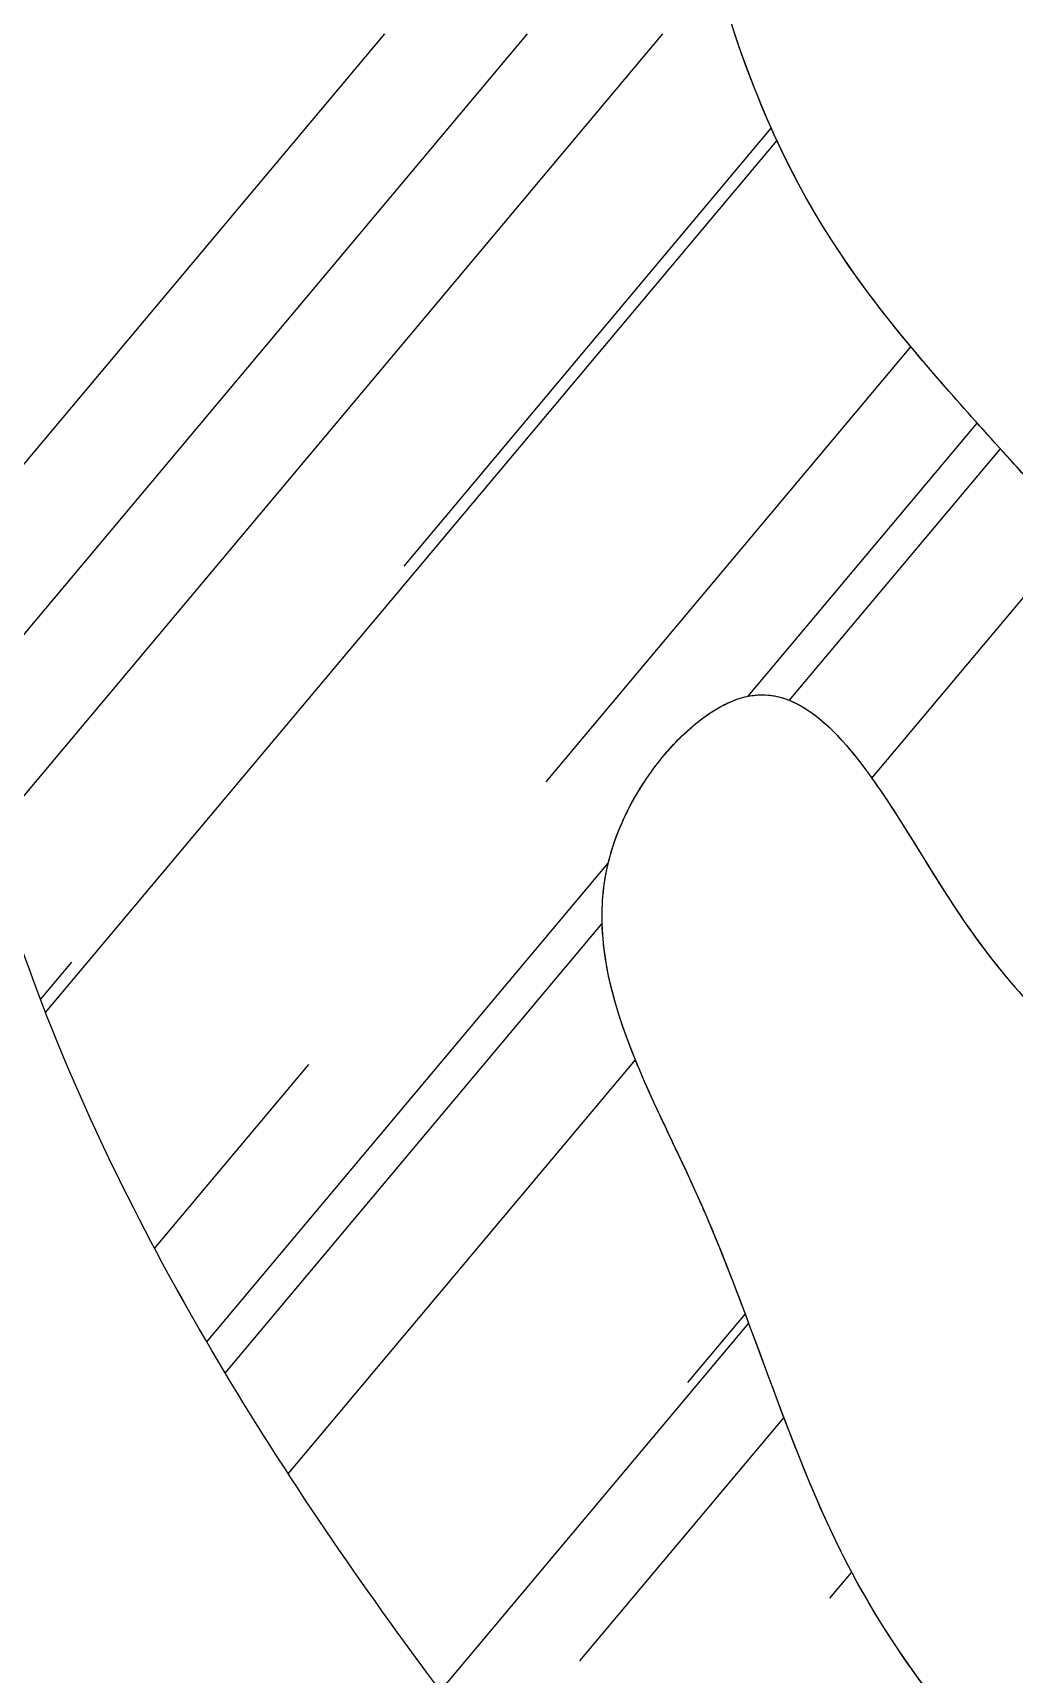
# Model space of a CAD drawing. Header units: millimetres. Extents: x 512961 to 1001058, y -961995 to -458543.
# Drawn here: x 934847.5 to 934879.3, y -884353.6 to -884300.5 of the extents above; entities that cross this region are included whole.
import ezdxf

# ---------------------------------------------------------------- set-up
doc = ezdxf.new("R2010")
doc.units = ezdxf.units.MM
doc.header["$MEASUREMENT"] = 0
doc.layers.add('填充', color=250, linetype='CONTINUOUS', lineweight=25)

msp = doc.modelspace()

# ---------------------------------------------------------------- linework, layer by layer
at = {"layer": '填充'}
for p, q in [((934844.036, -884318.238), (934858.93, -884300.487)), ((934844.996, -884322.608), (934863.557, -884300.487)), ((934846.052, -884326.568), (934867.937, -884300.487)), ((934859.556, -884317.71), (934871.445, -884303.542)), ((934847.953, -884332.158), (934871.628, -884303.943)), ((934864.153, -884324.687), (934875.963, -884310.612)), ((934870.699, -884321.918), (934878.112, -884313.084)), ((934872.031, -884322.052), (934878.86, -884313.914)), ((934874.7, -884324.572), (934881.321, -884316.681)), ((934853.169, -884342.811), (934866.168, -884327.318)), ((934853.766, -884343.82), (934865.971, -884329.275)), ((934847.789, -884331.734), (934848.803, -884330.525)), ((934851.482, -884339.787), (934856.472, -884333.84)), ((934855.81, -884347.084), (934867.048, -884333.691)), ((934868.738, -884344.132), (934870.604, -884341.907)), ((934860.734, -884354.104), (934870.717, -884342.207)), ((934865.252, -884353.134), (934871.854, -884345.266)), ((934873.334, -884351.109), (934874.046, -884350.261))]:
    msp.add_line(p, q, dxfattribs=at)
for points, knots in [([(935025.763, -884358.517), (935028.654, -884352.45), (935043.382, -884346.348), (935061.812, -884345.07), (935072.958, -884355.995), (935075.91, -884375.034), (935045.478, -884393.546), (935025.571, -884396.475), (934989.495, -884402.044), (935006.586, -884385.616), (935006.404, -884376.211), (935007.792, -884361.436), (934983.685, -884384.865), (934960.43, -884382.248), (934928.049, -884385.31), (934906.215, -884378.24), (934888.885, -884366.153), (934873.983, -884354.005), (934869.945, -884338.439), (934863.654, -884328.304), (934872.042, -884318.929), (934876.961, -884328.928), (934882.221, -884334.74), (934890.238, -884337.492), (934897.479, -884339.336), (934906.734, -884331.886), (934889.593, -884330.418), (934884.16, -884318.406), (934871.128, -884307.075), (934867.527, -884290.043), (934867.565, -884276.019), (934868.12, -884265.954), (934876.268, -884258.498), (934881.564, -884273.536), (934886.557, -884281.923), (934906.833, -884290.455), (934895.345, -884269.873), (934894.873, -884254.253), (934890.87, -884234.487), (934897.983, -884213.351), (934905.674, -884200.136), (934924.335, -884171.403), (934908.96, -884204.291), (934909.326, -884221.253), (934907.429, -884240.994), (934914.397, -884261.182), (934929.184, -884271.224), (934943.823, -884282.363), (934956.564, -884277.684), (934970.17, -884276.153), (934979.043, -884264.773), (934991.278, -884254.021), (934991.653, -884237.29), (934984.85, -884223.394), (934972.807, -884222.626), (934959.408, -884222.311), (934959.471, -884233.319), (934957.43, -884241.309), (934962.957, -884247.318), (934968.424, -884251.54), (934977.252, -884246.195), (934969.988, -884257.072), (934961.092, -884260.439), (934948.185, -884260.706), (934933.139, -884257.662), (934928.982, -884240.249), (934930.36, -884219.72), (934928.177, -884189.893), (934953.502, -884146.242), (934994.611, -884112.669), (935029.151, -884099.671), (935066.554, -884069.229), (935031.798, -884110.44), (935035.686, -884133.707), (935033.461, -884157.272), (935041.682, -884172.908), (935057.298, -884183.271), (935073.803, -884193.574), (935089.996, -884192.43), (935101.612, -884191.955), (935107.341, -884178.202), (935113.994, -884200.859), (935110.547, -884218.855), (935093.098, -884229.302), (935077.324, -884231.753), (935063.398, -884233.255), (935050.337, -884230.616), (935033.955, -884230.731), (935017.229, -884237.208), (935002.652, -884246.552), (934995.287, -884253.871), (934992.805, -884258.207)], [1355.526844, 1355.526844, 1355.526844, 1355.526844, 1372.400745, 1390.948073, 1398.050741, 1409.824909, 1433.586337, 1470.404263, 1481.780508, 1494.475116, 1505.828489, 1511.648297, 1521.48889, 1558.508165, 1580.726358, 1600.130965, 1614.650722, 1634.283256, 1645.425156, 1655.429948, 1660.662688, 1668.328576, 1674.874816, 1681.752049, 1688.632786, 1693.879778, 1701.93332, 1714.834721, 1728.17107, 1743.310806, 1756.527458, 1763.580454, 1768.658485, 1777.754104, 1790.391773, 1800.677796, 1812.767516, 1826.938686, 1846.52064, 1860.41709, 1879.943153, 1894.942657, 1912.802738, 1930.895993, 1947.219853, 1960.003158, 1982.553097, 1991.188355, 2003.612399, 2013.617734, 2024.60486, 2038.108556, 2053.115786, 2063.445065, 2072.478565, 2082.88009, 2089.440644, 2096.404622, 2102.723546, 2108.241897, 2113.248322, 2117.565347, 2129.320544, 2140.575182, 2148.962334, 2165.444451, 2177.669117, 2202.605211, 2237.727752, 2300.505756, 2323.475444, 2347.159231, 2371.021139, 2401.732902, 2414.796715, 2428.381152, 2443.520287, 2461.732517, 2475.112894, 2483.761766, 2489.660037, 2499.724815, 2515.289536, 2530.764311, 2545.874959, 2555.013427, 2565.721837, 2579.098316, 2595.53645, 2610.032472, 2622.06496, 2622.06496, 2622.06496, 2622.06496]), ([(935025.763, -884358.517), (935028.654, -884352.45), (935043.382, -884346.348), (935061.812, -884345.07), (935072.958, -884355.995), (935075.91, -884375.034), (935045.478, -884393.546), (935025.571, -884396.475), (934989.495, -884402.044), (935006.586, -884385.616), (935006.404, -884376.211), (935007.792, -884361.436), (934983.685, -884384.865), (934960.43, -884382.248), (934928.049, -884385.31), (934906.215, -884378.24), (934888.885, -884366.153), (934873.983, -884354.005), (934869.945, -884338.439), (934863.654, -884328.304), (934872.042, -884318.929), (934876.961, -884328.928), (934882.221, -884334.74), (934890.238, -884337.492), (934897.479, -884339.336), (934906.734, -884331.886), (934889.593, -884330.418), (934884.16, -884318.406), (934871.128, -884307.075), (934867.527, -884290.043), (934867.565, -884276.019), (934868.12, -884265.954), (934876.268, -884258.498), (934881.564, -884273.536), (934886.557, -884281.923), (934906.833, -884290.455), (934895.345, -884269.873), (934894.873, -884254.253), (934890.87, -884234.487), (934897.983, -884213.351), (934905.674, -884200.136), (934924.335, -884171.403), (934908.96, -884204.291), (934909.326, -884221.253), (934907.429, -884240.994), (934914.397, -884261.182), (934929.184, -884271.224), (934943.823, -884282.363), (934956.564, -884277.684), (934970.17, -884276.153), (934979.043, -884264.773), (934991.278, -884254.021), (934991.653, -884237.29), (934984.85, -884223.394), (934972.807, -884222.626), (934959.408, -884222.311), (934959.471, -884233.319), (934957.43, -884241.309), (934962.957, -884247.318), (934968.424, -884251.54), (934977.252, -884246.195), (934969.988, -884257.072), (934961.092, -884260.439), (934948.185, -884260.706), (934933.139, -884257.662), (934928.982, -884240.249), (934930.36, -884219.72), (934928.177, -884189.893), (934953.502, -884146.242), (934994.611, -884112.669), (935029.151, -884099.671), (935066.554, -884069.229), (935031.798, -884110.44), (935035.686, -884133.707), (935033.461, -884157.272), (935041.682, -884172.908), (935057.298, -884183.271), (935073.803, -884193.574), (935089.996, -884192.43), (935101.612, -884191.955), (935107.341, -884178.202), (935113.994, -884200.859), (935110.547, -884218.855), (935093.098, -884229.302), (935077.324, -884231.753), (935063.398, -884233.255), (935050.337, -884230.616), (935033.955, -884230.731), (935017.229, -884237.208), (935002.652, -884246.552), (934995.287, -884253.871), (934992.805, -884258.207)], [1355.526844, 1355.526844, 1355.526844, 1355.526844, 1372.400745, 1390.948073, 1398.050741, 1409.824909, 1433.586337, 1470.404263, 1481.780508, 1494.475116, 1505.828489, 1511.648297, 1521.48889, 1558.508165, 1580.726358, 1600.130965, 1614.650722, 1634.283256, 1645.425156, 1655.429948, 1660.662688, 1668.328576, 1674.874816, 1681.752049, 1688.632786, 1693.879778, 1701.93332, 1714.834721, 1728.17107, 1743.310806, 1756.527458, 1763.580454, 1768.658485, 1777.754104, 1790.391773, 1800.677796, 1812.767516, 1826.938686, 1846.52064, 1860.41709, 1879.943153, 1894.942657, 1912.802738, 1930.895993, 1947.219853, 1960.003158, 1982.553097, 1991.188355, 2003.612399, 2013.617734, 2024.60486, 2038.108556, 2053.115786, 2063.445065, 2072.478565, 2082.88009, 2089.440644, 2096.404622, 2102.723546, 2108.241897, 2113.248322, 2117.565347, 2129.320544, 2140.575182, 2148.962334, 2165.444451, 2177.669117, 2202.605211, 2237.727752, 2300.505756, 2323.475444, 2347.159231, 2371.021139, 2401.732902, 2414.796715, 2428.381152, 2443.520287, 2461.732517, 2475.112894, 2483.761766, 2489.660037, 2499.724815, 2515.289536, 2530.764311, 2545.874959, 2555.013427, 2565.721837, 2579.098316, 2595.53645, 2610.032472, 2622.06496, 2622.06496, 2622.06496, 2622.06496]), ([(935025.763, -884358.517), (935028.654, -884352.45), (935043.382, -884346.348), (935061.812, -884345.07), (935072.958, -884355.995), (935075.91, -884375.034), (935045.478, -884393.546), (935025.571, -884396.475), (934989.495, -884402.044), (935006.586, -884385.616), (935006.404, -884376.211), (935007.792, -884361.436), (934983.685, -884384.865), (934960.43, -884382.248), (934928.049, -884385.31), (934906.215, -884378.24), (934888.885, -884366.153), (934873.983, -884354.005), (934869.945, -884338.439), (934863.654, -884328.304), (934872.042, -884318.929), (934876.961, -884328.928), (934882.221, -884334.74), (934890.238, -884337.492), (934897.479, -884339.336), (934906.734, -884331.886), (934889.593, -884330.418), (934884.16, -884318.406), (934871.128, -884307.075), (934867.527, -884290.043), (934867.565, -884276.019), (934868.12, -884265.954), (934876.268, -884258.498), (934881.564, -884273.536), (934886.557, -884281.923), (934906.833, -884290.455), (934895.345, -884269.873), (934894.873, -884254.253), (934890.87, -884234.487), (934897.983, -884213.351), (934905.674, -884200.136), (934924.335, -884171.403), (934908.96, -884204.291), (934909.326, -884221.253), (934907.429, -884240.994), (934914.397, -884261.182), (934929.184, -884271.224), (934943.823, -884282.363), (934956.564, -884277.684), (934970.17, -884276.153), (934979.043, -884264.773), (934991.278, -884254.021), (934991.653, -884237.29), (934984.85, -884223.394), (934972.807, -884222.626), (934959.408, -884222.311), (934959.471, -884233.319), (934957.43, -884241.309), (934962.957, -884247.318), (934968.424, -884251.54), (934977.252, -884246.195), (934969.988, -884257.072), (934961.092, -884260.439), (934948.185, -884260.706), (934933.139, -884257.662), (934928.982, -884240.249), (934930.36, -884219.72), (934928.177, -884189.893), (934953.502, -884146.242), (934994.611, -884112.669), (935029.151, -884099.671), (935066.554, -884069.229), (935031.798, -884110.44), (935035.686, -884133.707), (935033.461, -884157.272), (935041.682, -884172.908), (935057.298, -884183.271), (935073.803, -884193.574), (935089.996, -884192.43), (935101.612, -884191.955), (935107.341, -884178.202), (935113.994, -884200.859), (935110.547, -884218.855), (935093.098, -884229.302), (935077.324, -884231.753), (935063.398, -884233.255), (935050.337, -884230.616), (935033.955, -884230.731), (935017.229, -884237.208), (935002.652, -884246.552), (934995.287, -884253.871), (934992.805, -884258.207)], [1355.526844, 1355.526844, 1355.526844, 1355.526844, 1372.400745, 1390.948073, 1398.050741, 1409.824909, 1433.586337, 1470.404263, 1481.780508, 1494.475116, 1505.828489, 1511.648297, 1521.48889, 1558.508165, 1580.726358, 1600.130965, 1614.650722, 1634.283256, 1645.425156, 1655.429948, 1660.662688, 1668.328576, 1674.874816, 1681.752049, 1688.632786, 1693.879778, 1701.93332, 1714.834721, 1728.17107, 1743.310806, 1756.527458, 1763.580454, 1768.658485, 1777.754104, 1790.391773, 1800.677796, 1812.767516, 1826.938686, 1846.52064, 1860.41709, 1879.943153, 1894.942657, 1912.802738, 1930.895993, 1947.219853, 1960.003158, 1982.553097, 1991.188355, 2003.612399, 2013.617734, 2024.60486, 2038.108556, 2053.115786, 2063.445065, 2072.478565, 2082.88009, 2089.440644, 2096.404622, 2102.723546, 2108.241897, 2113.248322, 2117.565347, 2129.320544, 2140.575182, 2148.962334, 2165.444451, 2177.669117, 2202.605211, 2237.727752, 2300.505756, 2323.475444, 2347.159231, 2371.021139, 2401.732902, 2414.796715, 2428.381152, 2443.520287, 2461.732517, 2475.112894, 2483.761766, 2489.660037, 2499.724815, 2515.289536, 2530.764311, 2545.874959, 2555.013427, 2565.721837, 2579.098316, 2595.53645, 2610.032472, 2622.06496, 2622.06496, 2622.06496, 2622.06496]), ([(934873.346, -884307.081), (934873.271, -884306.964), (934872.75, -884306.134), (934872.278, -884305.276), (934871.906, -884304.522)], [1727.819786, 1727.819786, 1727.819786, 1727.819786, 1728.17107, 1730.293493, 1730.293493, 1730.293493, 1730.293493]), ([(934873.346, -884307.081), (934873.271, -884306.964), (934872.75, -884306.134), (934872.278, -884305.276), (934871.906, -884304.522)], [1727.819786, 1727.819786, 1727.819786, 1727.819786, 1728.17107, 1730.293493, 1730.293493, 1730.293493, 1730.293493]), ([(934873.346, -884307.081), (934873.271, -884306.964), (934872.75, -884306.134), (934872.278, -884305.276), (934871.906, -884304.522)], [1727.819786, 1727.819786, 1727.819786, 1727.819786, 1728.17107, 1730.293493, 1730.293493, 1730.293493, 1730.293493]), ([(934873.346, -884307.081), (934873.271, -884306.964), (934872.75, -884306.134), (934872.278, -884305.276), (934871.906, -884304.522)], [1727.819786, 1727.819786, 1727.819786, 1727.819786, 1728.17107, 1730.293493, 1730.293493, 1730.293493, 1730.293493]), ([(934973.666, -884471.209), (934976.024, -884465.445), (934980.588, -884455.118), (934977.798, -884439.106), (934970.969, -884428.209), (934963.866, -884420.58), (934952.518, -884421.505), (934956.712, -884438.757), (934955.629, -884449.254), (934948.162, -884473.9), (934941.198, -884442.788), (934937.821, -884425.596), (934925.555, -884404.783), (934900.242, -884399.123), (934881.417, -884378.252), (934860.757, -884355.575), (934845.821, -884331.558), (934843.235, -884314.284), (934841.93, -884305.567)], [1454.005224, 1454.005224, 1454.005224, 1454.005224, 1469.428212, 1482.15221, 1492.532236, 1501.99626, 1506.676518, 1515.953774, 1534.175357, 1543.817803, 1560.517141, 1578.555912, 1601.343802, 1611.276451, 1642.117232, 1668.03187, 1689.554144, 1711.478432, 1711.478432, 1711.478432, 1711.478432]), ([(934996.386, -884471.209), (934995.809, -884479.52), (934992.601, -884494.529), (934981.641, -884516.216), (934958.132, -884534.461), (934927.063, -884539.477), (934897.168, -884538.871), (934878.456, -884527.049), (934864.679, -884517.344), (934854.152, -884504.997), (934851.233, -884490.537), (934851.655, -884476.588), (934856.916, -884465.154), (934864.983, -884454.577), (934878.6, -884455.859), (934892.123, -884457.333), (934899.918, -884469.284), (934902.762, -884481.733), (934901.216, -884490.949), (934900.934, -884498.762), (934896.271, -884500.83), (934892.752, -884496.14), (934889.409, -884491.834), (934882.969, -884490.306), (934876.287, -884492.494), (934870.362, -884498.828), (934870.53, -884508.071), (934878.384, -884518.492), (934893.032, -884515.253), (934908.026, -884522.656), (934925.555, -884518.353), (934946.991, -884518.733), (934968.165, -884503.727), (934968.709, -884477.608), (934981.183, -884458.533), (934977.798, -884439.106), (934970.969, -884428.209), (934963.866, -884420.58), (934952.518, -884421.505), (934956.712, -884438.757), (934955.629, -884449.254), (934948.162, -884473.9), (934941.198, -884442.788), (934937.821, -884425.596), (934925.555, -884404.783), (934900.242, -884399.123), (934881.417, -884378.252), (934860.757, -884355.575), (934845.821, -884331.558), (934843.235, -884314.284), (934841.93, -884305.567)], [1044.395903, 1044.395903, 1044.395903, 1044.395903, 1064.934164, 1082.990142, 1104.176227, 1136.771401, 1160.382421, 1176.968049, 1191.131955, 1202.912284, 1216.547231, 1227.150752, 1237.228085, 1248.457324, 1256.735807, 1269.740724, 1280.8555, 1289.680125, 1301.273189, 1305.044704, 1307.565251, 1311.804179, 1317.416722, 1321.509266, 1327.374816, 1334.408051, 1341.684122, 1348.763532, 1364.164145, 1373.800542, 1389.716067, 1407.081767, 1428.062696, 1445.790407, 1469.428212, 1482.15221, 1492.532236, 1501.99626, 1506.676518, 1515.953774, 1534.175357, 1543.817803, 1560.517141, 1578.555912, 1601.343802, 1611.276451, 1642.117232, 1668.03187, 1689.554144, 1711.478432, 1711.478432, 1711.478432, 1711.478432]), ([(934996.386, -884471.209), (934995.809, -884479.52), (934992.601, -884494.529), (934981.641, -884516.216), (934958.132, -884534.461), (934927.063, -884539.477), (934897.168, -884538.871), (934878.456, -884527.049), (934864.679, -884517.344), (934854.152, -884504.997), (934851.233, -884490.537), (934851.655, -884476.588), (934856.916, -884465.154), (934864.983, -884454.577), (934878.6, -884455.859), (934892.123, -884457.333), (934899.918, -884469.284), (934902.762, -884481.733), (934901.216, -884490.949), (934900.934, -884498.762), (934896.271, -884500.83), (934892.752, -884496.14), (934889.409, -884491.834), (934882.969, -884490.306), (934876.287, -884492.494), (934870.362, -884498.828), (934870.53, -884508.071), (934878.384, -884518.492), (934893.032, -884515.253), (934908.026, -884522.656), (934925.555, -884518.353), (934946.991, -884518.733), (934968.165, -884503.727), (934968.709, -884477.608), (934981.183, -884458.533), (934977.798, -884439.106), (934970.969, -884428.209), (934963.866, -884420.58), (934952.518, -884421.505), (934956.712, -884438.757), (934955.629, -884449.254), (934948.162, -884473.9), (934941.198, -884442.788), (934937.821, -884425.596), (934925.555, -884404.783), (934900.242, -884399.123), (934881.417, -884378.252), (934860.757, -884355.575), (934845.821, -884331.558), (934843.235, -884314.284), (934841.93, -884305.567)], [1044.395903, 1044.395903, 1044.395903, 1044.395903, 1064.934164, 1082.990142, 1104.176227, 1136.771401, 1160.382421, 1176.968049, 1191.131955, 1202.912284, 1216.547231, 1227.150752, 1237.228085, 1248.457324, 1256.735807, 1269.740724, 1280.8555, 1289.680125, 1301.273189, 1305.044704, 1307.565251, 1311.804179, 1317.416722, 1321.509266, 1327.374816, 1334.408051, 1341.684122, 1348.763532, 1364.164145, 1373.800542, 1389.716067, 1407.081767, 1428.062696, 1445.790407, 1469.428212, 1482.15221, 1492.532236, 1501.99626, 1506.676518, 1515.953774, 1534.175357, 1543.817803, 1560.517141, 1578.555912, 1601.343802, 1611.276451, 1642.117232, 1668.03187, 1689.554144, 1711.478432, 1711.478432, 1711.478432, 1711.478432]), ([(934870.817, -884321.898), (934870.848, -884321.893), (934870.948, -884321.88), (934871.046, -884321.874), (934871.113, -884321.873)], [1660.5658699, 1660.5658699, 1660.5658699, 1660.5658699, 1660.6626877, 1660.8750834, 1660.8750834, 1660.8750834, 1660.8750834]), ([(934870.817, -884321.898), (934870.848, -884321.893), (934870.948, -884321.88), (934871.046, -884321.874), (934871.113, -884321.873)], [1660.5658699, 1660.5658699, 1660.5658699, 1660.5658699, 1660.6626877, 1660.8750834, 1660.8750834, 1660.8750834, 1660.8750834]), ([(934870.817, -884321.898), (934870.848, -884321.893), (934870.948, -884321.88), (934871.046, -884321.874), (934871.113, -884321.873)], [1660.5658699, 1660.5658699, 1660.5658699, 1660.5658699, 1660.6626877, 1660.8750834, 1660.8750834, 1660.8750834, 1660.8750834]), ([(934870.817, -884321.898), (934870.848, -884321.893), (934870.948, -884321.88), (934871.046, -884321.874), (934871.113, -884321.873)], [1660.5658699, 1660.5658699, 1660.5658699, 1660.5658699, 1660.6626877, 1660.8750834, 1660.8750834, 1660.8750834, 1660.8750834]), ([(934866.366, -884326.636), (934866.404, -884326.526), (934866.449, -884326.402), (934866.499, -884326.279), (934866.504, -884326.265)], [1655.1546353, 1655.1546353, 1655.1546353, 1655.1546353, 1655.4299479, 1655.4638487, 1655.4638487, 1655.4638487, 1655.4638487]), ([(934866.366, -884326.636), (934866.404, -884326.526), (934866.449, -884326.402), (934866.499, -884326.279), (934866.504, -884326.265)], [1655.1546353, 1655.1546353, 1655.1546353, 1655.1546353, 1655.4299479, 1655.4638487, 1655.4638487, 1655.4638487, 1655.4638487]), ([(934866.366, -884326.636), (934866.404, -884326.526), (934866.449, -884326.402), (934866.499, -884326.279), (934866.504, -884326.265)], [1655.1546353, 1655.1546353, 1655.1546353, 1655.1546353, 1655.4299479, 1655.4638487, 1655.4638487, 1655.4638487, 1655.4638487]), ([(934866.366, -884326.636), (934866.404, -884326.526), (934866.449, -884326.402), (934866.499, -884326.279), (934866.504, -884326.265)], [1655.1546353, 1655.1546353, 1655.1546353, 1655.1546353, 1655.4299479, 1655.4638487, 1655.4638487, 1655.4638487, 1655.4638487]), ([(934876.388, -884327.181), (934876.67, -884327.637), (934876.98, -884328.137), (934877.291, -884328.611), (934877.322, -884328.657)], [1667.213958, 1667.213958, 1667.213958, 1667.213958, 1668.328576, 1668.450812, 1668.450812, 1668.450812, 1668.450812]), ([(934876.388, -884327.181), (934876.67, -884327.637), (934876.98, -884328.137), (934877.291, -884328.611), (934877.322, -884328.657)], [1667.213958, 1667.213958, 1667.213958, 1667.213958, 1668.328576, 1668.450812, 1668.450812, 1668.450812, 1668.450812]), ([(934876.388, -884327.181), (934876.67, -884327.637), (934876.98, -884328.137), (934877.291, -884328.611), (934877.322, -884328.657)], [1667.213958, 1667.213958, 1667.213958, 1667.213958, 1668.328576, 1668.450812, 1668.450812, 1668.450812, 1668.450812]), ([(934876.388, -884327.181), (934876.67, -884327.637), (934876.98, -884328.137), (934877.291, -884328.611), (934877.322, -884328.657)], [1667.213958, 1667.213958, 1667.213958, 1667.213958, 1668.328576, 1668.450812, 1668.450812, 1668.450812, 1668.450812]), ([(934869.255, -884338.536), (934869.176, -884338.354), (934868.757, -884337.407), (934868.298, -884336.458), (934867.937, -884335.691)], [1644.950593, 1644.950593, 1644.950593, 1644.950593, 1645.425156, 1647.4243, 1647.4243, 1647.4243, 1647.4243]), ([(934869.255, -884338.536), (934869.176, -884338.354), (934868.757, -884337.407), (934868.298, -884336.458), (934867.937, -884335.691)], [1644.950593, 1644.950593, 1644.950593, 1644.950593, 1645.425156, 1647.4243, 1647.4243, 1647.4243, 1647.4243]), ([(934869.255, -884338.536), (934869.176, -884338.354), (934868.757, -884337.407), (934868.298, -884336.458), (934867.937, -884335.691)], [1644.950593, 1644.950593, 1644.950593, 1644.950593, 1645.425156, 1647.4243, 1647.4243, 1647.4243, 1647.4243]), ([(934869.255, -884338.536), (934869.176, -884338.354), (934868.757, -884337.407), (934868.298, -884336.458), (934867.937, -884335.691)], [1644.950593, 1644.950593, 1644.950593, 1644.950593, 1645.425156, 1647.4243, 1647.4243, 1647.4243, 1647.4243]), ([(934876.715, -884354.388), (934875.722, -884353.086), (934874.666, -884351.477), (934873.793, -884349.778), (934873.66, -884349.51)], [1630.108349, 1630.108349, 1630.108349, 1630.108349, 1634.283256, 1635.055764, 1635.055764, 1635.055764, 1635.055764]), ([(934876.715, -884354.388), (934875.722, -884353.086), (934874.666, -884351.477), (934873.793, -884349.778), (934873.66, -884349.51)], [1630.108349, 1630.108349, 1630.108349, 1630.108349, 1634.283256, 1635.055764, 1635.055764, 1635.055764, 1635.055764]), ([(934876.715, -884354.388), (934875.722, -884353.086), (934874.666, -884351.477), (934873.793, -884349.778), (934873.66, -884349.51)], [1630.108349, 1630.108349, 1630.108349, 1630.108349, 1634.283256, 1635.055764, 1635.055764, 1635.055764, 1635.055764]), ([(934876.715, -884354.388), (934875.722, -884353.086), (934874.666, -884351.477), (934873.793, -884349.778), (934873.66, -884349.51)], [1630.108349, 1630.108349, 1630.108349, 1630.108349, 1634.283256, 1635.055764, 1635.055764, 1635.055764, 1635.055764])]:
    msp.add_open_spline(points, degree=3, knots=knots, dxfattribs=at)
for points in [[(934871.906, -884304.522), (934871.255, -884303.203), (934870.706, -884301.829), (934870.241, -884300.417)], [(934871.906, -884304.522), (934871.255, -884303.203), (934870.706, -884301.829), (934870.241, -884300.417)], [(934871.906, -884304.522), (934871.255, -884303.203), (934870.706, -884301.829), (934870.241, -884300.417)], [(934871.906, -884304.522), (934871.255, -884303.203), (934870.706, -884301.829), (934870.241, -884300.417)], [(934875.984, -884310.637), (934875.035, -884309.495), (934874.138, -884308.319), (934873.346, -884307.081)], [(934875.984, -884310.637), (934875.035, -884309.495), (934874.138, -884308.319), (934873.346, -884307.081)], [(934875.984, -884310.637), (934875.035, -884309.495), (934874.138, -884308.319), (934873.346, -884307.081)], [(934875.984, -884310.637), (934875.035, -884309.495), (934874.138, -884308.319), (934873.346, -884307.081)], [(934877.936, -884312.887), (934877.273, -884312.146), (934876.617, -884311.399), (934875.984, -884310.637)], [(934877.936, -884312.887), (934877.273, -884312.146), (934876.617, -884311.399), (934875.984, -884310.637)], [(934877.936, -884312.887), (934877.273, -884312.146), (934876.617, -884311.399), (934875.984, -884310.637)], [(934877.936, -884312.887), (934877.273, -884312.146), (934876.617, -884311.399), (934875.984, -884310.637)], [(934881.873, -884317.331), (934880.616, -884315.828), (934879.262, -884314.37), (934877.936, -884312.887)], [(934881.873, -884317.331), (934880.616, -884315.828), (934879.262, -884314.37), (934877.936, -884312.887)], [(934881.873, -884317.331), (934880.616, -884315.828), (934879.262, -884314.37), (934877.936, -884312.887)], [(934881.873, -884317.331), (934880.616, -884315.828), (934879.262, -884314.37), (934877.936, -884312.887)], [(934870.517, -884321.962), (934870.617, -884321.934), (934870.718, -884321.913), (934870.817, -884321.898)], [(934870.517, -884321.962), (934870.617, -884321.934), (934870.718, -884321.913), (934870.817, -884321.898)], [(934870.517, -884321.962), (934870.617, -884321.934), (934870.718, -884321.913), (934870.817, -884321.898)], [(934870.517, -884321.962), (934870.617, -884321.934), (934870.718, -884321.913), (934870.817, -884321.898)], [(934871.113, -884321.873), (934871.211, -884321.872), (934871.308, -884321.877), (934871.405, -884321.888)], [(934871.113, -884321.873), (934871.211, -884321.872), (934871.308, -884321.877), (934871.405, -884321.888)], [(934871.113, -884321.873), (934871.211, -884321.872), (934871.308, -884321.877), (934871.405, -884321.888)], [(934871.113, -884321.873), (934871.211, -884321.872), (934871.308, -884321.877), (934871.405, -884321.888)], [(934871.405, -884321.888), (934871.501, -884321.9), (934871.597, -884321.917), (934871.691, -884321.941)], [(934871.405, -884321.888), (934871.501, -884321.9), (934871.597, -884321.917), (934871.691, -884321.941)], [(934871.405, -884321.888), (934871.501, -884321.9), (934871.597, -884321.917), (934871.691, -884321.941)], [(934871.405, -884321.888), (934871.501, -884321.9), (934871.597, -884321.917), (934871.691, -884321.941)], [(934869.152, -884322.685), (934869.351, -884322.533), (934869.553, -884322.398), (934869.756, -884322.284)], [(934869.152, -884322.685), (934869.351, -884322.533), (934869.553, -884322.398), (934869.756, -884322.284)], [(934869.152, -884322.685), (934869.351, -884322.533), (934869.553, -884322.398), (934869.756, -884322.284)], [(934869.152, -884322.685), (934869.351, -884322.533), (934869.553, -884322.398), (934869.756, -884322.284)], [(934869.756, -884322.284), (934869.908, -884322.199), (934870.061, -884322.125), (934870.213, -884322.065)], [(934869.756, -884322.284), (934869.908, -884322.199), (934870.061, -884322.125), (934870.213, -884322.065)], [(934869.756, -884322.284), (934869.908, -884322.199), (934870.061, -884322.125), (934870.213, -884322.065)], [(934869.756, -884322.284), (934869.908, -884322.199), (934870.061, -884322.125), (934870.213, -884322.065)], [(934870.213, -884322.065), (934870.315, -884322.025), (934870.416, -884321.99), (934870.517, -884321.962)], [(934870.213, -884322.065), (934870.315, -884322.025), (934870.416, -884321.99), (934870.517, -884321.962)], [(934870.213, -884322.065), (934870.315, -884322.025), (934870.416, -884321.99), (934870.517, -884321.962)], [(934870.213, -884322.065), (934870.315, -884322.025), (934870.416, -884321.99), (934870.517, -884321.962)], [(934871.691, -884321.941), (934871.786, -884321.965), (934871.88, -884321.994), (934871.973, -884322.029)], [(934871.691, -884321.941), (934871.786, -884321.965), (934871.88, -884321.994), (934871.973, -884322.029)], [(934871.691, -884321.941), (934871.786, -884321.965), (934871.88, -884321.994), (934871.973, -884322.029)], [(934871.691, -884321.941), (934871.786, -884321.965), (934871.88, -884321.994), (934871.973, -884322.029)], [(934871.973, -884322.029), (934872.067, -884322.064), (934872.159, -884322.105), (934872.251, -884322.151)], [(934871.973, -884322.029), (934872.067, -884322.064), (934872.159, -884322.105), (934872.251, -884322.151)], [(934871.973, -884322.029), (934872.067, -884322.064), (934872.159, -884322.105), (934872.251, -884322.151)], [(934871.973, -884322.029), (934872.067, -884322.064), (934872.159, -884322.105), (934872.251, -884322.151)], [(934872.251, -884322.151), (934872.389, -884322.22), (934872.525, -884322.301), (934872.66, -884322.392)], [(934872.251, -884322.151), (934872.389, -884322.22), (934872.525, -884322.301), (934872.66, -884322.392)], [(934872.251, -884322.151), (934872.389, -884322.22), (934872.525, -884322.301), (934872.66, -884322.392)], [(934872.251, -884322.151), (934872.389, -884322.22), (934872.525, -884322.301), (934872.66, -884322.392)], [(934872.66, -884322.392), (934872.84, -884322.514), (934873.017, -884322.655), (934873.192, -884322.812)], [(934872.66, -884322.392), (934872.84, -884322.514), (934873.017, -884322.655), (934873.192, -884322.812)], [(934872.66, -884322.392), (934872.84, -884322.514), (934873.017, -884322.655), (934873.192, -884322.812)], [(934872.66, -884322.392), (934872.84, -884322.514), (934873.017, -884322.655), (934873.192, -884322.812)], [(934868.566, -884323.193), (934868.757, -884323.008), (934868.953, -884322.838), (934869.152, -884322.685)], [(934868.566, -884323.193), (934868.757, -884323.008), (934868.953, -884322.838), (934869.152, -884322.685)], [(934868.566, -884323.193), (934868.757, -884323.008), (934868.953, -884322.838), (934869.152, -884322.685)], [(934868.566, -884323.193), (934868.757, -884323.008), (934868.953, -884322.838), (934869.152, -884322.685)], [(934873.192, -884322.812), (934873.455, -884323.047), (934873.712, -884323.319), (934873.965, -884323.619)], [(934873.192, -884322.812), (934873.455, -884323.047), (934873.712, -884323.319), (934873.965, -884323.619)], [(934873.192, -884322.812), (934873.455, -884323.047), (934873.712, -884323.319), (934873.965, -884323.619)], [(934873.192, -884322.812), (934873.455, -884323.047), (934873.712, -884323.319), (934873.965, -884323.619)], [(934868.011, -884323.788), (934868.189, -884323.577), (934868.375, -884323.378), (934868.566, -884323.193)], [(934868.011, -884323.788), (934868.189, -884323.577), (934868.375, -884323.378), (934868.566, -884323.193)], [(934868.011, -884323.788), (934868.189, -884323.577), (934868.375, -884323.378), (934868.566, -884323.193)], [(934868.011, -884323.788), (934868.189, -884323.577), (934868.375, -884323.378), (934868.566, -884323.193)], [(934867.266, -884324.799), (934867.493, -884324.444), (934867.744, -884324.104), (934868.011, -884323.788)], [(934867.266, -884324.799), (934867.493, -884324.444), (934867.744, -884324.104), (934868.011, -884323.788)], [(934867.266, -884324.799), (934867.493, -884324.444), (934867.744, -884324.104), (934868.011, -884323.788)], [(934867.266, -884324.799), (934867.493, -884324.444), (934867.744, -884324.104), (934868.011, -884323.788)], [(934873.965, -884323.619), (934874.471, -884324.218), (934874.961, -884324.925), (934875.44, -884325.669)], [(934873.965, -884323.619), (934874.471, -884324.218), (934874.961, -884324.925), (934875.44, -884325.669)], [(934873.965, -884323.619), (934874.471, -884324.218), (934874.961, -884324.925), (934875.44, -884325.669)], [(934873.965, -884323.619), (934874.471, -884324.218), (934874.961, -884324.925), (934875.44, -884325.669)], [(934866.665, -884325.893), (934866.836, -884325.522), (934867.039, -884325.153), (934867.266, -884324.799)], [(934866.665, -884325.893), (934866.836, -884325.522), (934867.039, -884325.153), (934867.266, -884324.799)], [(934866.665, -884325.893), (934866.836, -884325.522), (934867.039, -884325.153), (934867.266, -884324.799)], [(934866.665, -884325.893), (934866.836, -884325.522), (934867.039, -884325.153), (934867.266, -884324.799)], [(934866.504, -884326.265), (934866.554, -884326.141), (934866.608, -884326.017), (934866.665, -884325.893)], [(934866.504, -884326.265), (934866.554, -884326.141), (934866.608, -884326.017), (934866.665, -884325.893)], [(934866.504, -884326.265), (934866.554, -884326.141), (934866.608, -884326.017), (934866.665, -884325.893)], [(934866.504, -884326.265), (934866.554, -884326.141), (934866.608, -884326.017), (934866.665, -884325.893)], [(934875.44, -884325.669), (934875.759, -884326.164), (934876.075, -884326.676), (934876.388, -884327.181)], [(934875.44, -884325.669), (934875.759, -884326.164), (934876.075, -884326.676), (934876.388, -884327.181)], [(934875.44, -884325.669), (934875.759, -884326.164), (934876.075, -884326.676), (934876.388, -884327.181)], [(934875.44, -884325.669), (934875.759, -884326.164), (934876.075, -884326.676), (934876.388, -884327.181)], [(934866.155, -884327.376), (934866.211, -884327.13), (934866.281, -884326.884), (934866.366, -884326.636)], [(934866.155, -884327.376), (934866.211, -884327.13), (934866.281, -884326.884), (934866.366, -884326.636)], [(934866.155, -884327.376), (934866.211, -884327.13), (934866.281, -884326.884), (934866.366, -884326.636)], [(934866.155, -884327.376), (934866.211, -884327.13), (934866.281, -884326.884), (934866.366, -884326.636)], [(934866.025, -884328.113), (934866.055, -884327.868), (934866.098, -884327.622), (934866.155, -884327.376)], [(934866.025, -884328.113), (934866.055, -884327.868), (934866.098, -884327.622), (934866.155, -884327.376)], [(934866.025, -884328.113), (934866.055, -884327.868), (934866.098, -884327.622), (934866.155, -884327.376)], [(934866.025, -884328.113), (934866.055, -884327.868), (934866.098, -884327.622), (934866.155, -884327.376)], [(934865.969, -884329.211), (934865.962, -884328.846), (934865.979, -884328.48), (934866.025, -884328.113)], [(934865.969, -884329.211), (934865.962, -884328.846), (934865.979, -884328.48), (934866.025, -884328.113)], [(934865.969, -884329.211), (934865.962, -884328.846), (934865.979, -884328.48), (934866.025, -884328.113)], [(934865.969, -884329.211), (934865.962, -884328.846), (934865.979, -884328.48), (934866.025, -884328.113)], [(934877.322, -884328.657), (934877.942, -884329.601), (934878.563, -884330.442), (934879.209, -884331.197)], [(934877.322, -884328.657), (934877.942, -884329.601), (934878.563, -884330.442), (934879.209, -884331.197)], [(934877.322, -884328.657), (934877.942, -884329.601), (934878.563, -884330.442), (934879.209, -884331.197)], [(934877.322, -884328.657), (934877.942, -884329.601), (934878.563, -884330.442), (934879.209, -884331.197)], [(934866.119, -884330.666), (934866.031, -884330.183), (934865.978, -884329.698), (934865.969, -884329.211)], [(934866.119, -884330.666), (934866.031, -884330.183), (934865.978, -884329.698), (934865.969, -884329.211)], [(934866.119, -884330.666), (934866.031, -884330.183), (934865.978, -884329.698), (934865.969, -884329.211)], [(934866.119, -884330.666), (934866.031, -884330.183), (934865.978, -884329.698), (934865.969, -884329.211)], [(934866.477, -884332.111), (934866.328, -884331.631), (934866.206, -884331.149), (934866.119, -884330.666)], [(934866.477, -884332.111), (934866.328, -884331.631), (934866.206, -884331.149), (934866.119, -884330.666)], [(934866.477, -884332.111), (934866.328, -884331.631), (934866.206, -884331.149), (934866.119, -884330.666)], [(934866.477, -884332.111), (934866.328, -884331.631), (934866.206, -884331.149), (934866.119, -884330.666)], [(934879.209, -884331.197), (934879.855, -884331.951), (934880.527, -884332.618), (934881.249, -884333.212)], [(934879.209, -884331.197), (934879.855, -884331.951), (934880.527, -884332.618), (934881.249, -884333.212)], [(934879.209, -884331.197), (934879.855, -884331.951), (934880.527, -884332.618), (934881.249, -884333.212)], [(934879.209, -884331.197), (934879.855, -884331.951), (934880.527, -884332.618), (934881.249, -884333.212)], [(934867.289, -884334.263), (934866.979, -884333.548), (934866.699, -884332.831), (934866.477, -884332.111)], [(934867.289, -884334.263), (934866.979, -884333.548), (934866.699, -884332.831), (934866.477, -884332.111)], [(934867.289, -884334.263), (934866.979, -884333.548), (934866.699, -884332.831), (934866.477, -884332.111)], [(934867.289, -884334.263), (934866.979, -884333.548), (934866.699, -884332.831), (934866.477, -884332.111)], [(934867.937, -884335.691), (934867.714, -884335.216), (934867.495, -884334.74), (934867.289, -884334.263)], [(934867.937, -884335.691), (934867.714, -884335.216), (934867.495, -884334.74), (934867.289, -884334.263)], [(934867.937, -884335.691), (934867.714, -884335.216), (934867.495, -884334.74), (934867.289, -884334.263)], [(934867.937, -884335.691), (934867.714, -884335.216), (934867.495, -884334.74), (934867.289, -884334.263)], [(934871.439, -884344.159), (934870.756, -884342.317), (934870.079, -884340.43), (934869.255, -884338.536)], [(934871.439, -884344.159), (934870.756, -884342.317), (934870.079, -884340.43), (934869.255, -884338.536)], [(934871.439, -884344.159), (934870.756, -884342.317), (934870.079, -884340.43), (934869.255, -884338.536)], [(934871.439, -884344.159), (934870.756, -884342.317), (934870.079, -884340.43), (934869.255, -884338.536)], [(934873.66, -884349.51), (934872.812, -884347.798), (934872.123, -884346.001), (934871.439, -884344.159)], [(934873.66, -884349.51), (934872.812, -884347.798), (934872.123, -884346.001), (934871.439, -884344.159)], [(934873.66, -884349.51), (934872.812, -884347.798), (934872.123, -884346.001), (934871.439, -884344.159)], [(934873.66, -884349.51), (934872.812, -884347.798), (934872.123, -884346.001), (934871.439, -884344.159)]]:
    msp.add_open_spline(points, degree=3, dxfattribs=at)
msp.add_spline([(934864.477, -884729.515), (934860.091, -884698.509), (934871.425, -884672.076), (934892.208, -884658.387), (934916.301, -884644.698), (934930.942, -884638.091), (934948.422, -884637.62), (934962.118, -884638.091), (934973.456, -884639.506), (934980.068, -884639.035), (934978.176, -884633.843), (934968.26, -884626.764), (934959.285, -884613.075), (934953.618, -884603.164), (934937.555, -884586.642), (934923.384, -884581.923), (934899.767, -884582.394), (934876.621, -884588.531), (934865.758, -884600.331), (934863.395, -884612.602), (934864.812, -884624.402), (934867.175, -884630.539), (934868.591, -884622.987), (934873.787, -884614.49), (934879.929, -884611.658), (934894.1, -884617.323), (934899.767, -884623.931), (934902.6, -884631.483), (934902.6, -884641.868), (934899.767, -884649.891), (934891.738, -884652.25), (934877.096, -884653.668), (934868.121, -884648.002), (934861.033, -884642.812), (934854.42, -884636.202), (934847.808, -884625.82), (934847.808, -884619.212), (934847.337, -884607.883), (934853.474, -884586.171), (934865.287, -884572.009), (934877.096, -884567.29), (934894.1, -884565.875), (934908.271, -884564.931), (934924.801, -884568.234), (934929.996, -884570.123), (934926.953, -884559.234), (934926.734, -884548.197), (934929.162, -884540.692), (934933.137, -884537.381), (934939.102, -884534.954), (934945.729, -884534.07), (934951.917, -884534.292), (934956.111, -884536.941), (934958.544, -884540.692), (934961.191, -884547.535), (934960.972, -884554.819), (934960.086, -884559.456), (934951.917, -884558.351), (934947.276, -884558.351), (934943.52, -884559.234), (934941.535, -884564.09), (934941.535, -884568.946), (934944.848, -884573.361), (934955.892, -884582.189), (934961.857, -884585.943), (934969.588, -884596.537), (934970.911, -884599.627), (934969.145, -884585.281), (934968.926, -884576.893), (934970.469, -884563.428), (934975.329, -884552.17), (934981.956, -884544.446), (935007.362, -884533.849), (935022.6, -884533.849), (935037.182, -884540.914), (935046.902, -884547.093), (935055.244, -884552.474), (935051.162, -884542.442), (935052.103, -884531.499), (935059.298, -884521.496), (935063.991, -884513.991), (935074.63, -884516.178), (935081.2, -884524.934), (935084.015, -884538.691), (935086.205, -884547.133), (935085.268, -884550.571), (935098.866, -884546.975), (935103.615, -884536.305), (935103.615, -884525.638), (935102.823, -884505.087), (935099.262, -884484.934), (935087.398, -884468.338), (935068.022, -884456.088), (935032.428, -884441.467), (935020.168, -884437.908), (935006.328, -884434.353), (934988.927, -884432.773), (934992.091, -884444.231), (934995.652, -884454.901), (934996.444, -884470.313), (934991.299, -884495.209), (934981.019, -884514.177), (934961.247, -884529.985), (934923.281, -884538.677), (934895.205, -884535.912), (934877.804, -884526.427), (934864.355, -884516.153), (934855.655, -884505.087), (934851.703, -884489.282), (934852.491, -884476.636), (934857.24, -884465.571), (934866.732, -884456.088), (934876.616, -884455.692), (934891.645, -884459.644), (934899.553, -884470.313), (934901.925, -884480.587), (934901.137, -884494.417), (934899.949, -884498.764), (934897.181, -884499.951), (934893.224, -884496.789), (934888.48, -884492.048), (934883.736, -884490.862), (934877.012, -884492.837), (934871.476, -884499.16), (934871.476, -884507.854), (934876.616, -884514.572), (934894.809, -884517.339), (934905.881, -884520.5), (934924.861, -884519.315), (934945.426, -884516.548), (934965.198, -884501.136), (934970.343, -884480.587), (934979.043, -884453.716), (934976.667, -884438.7), (934970.343, -884428.03), (934961.247, -884421.312), (934955.71, -884422.103), (934955.047, -884433.168), (934953.73, -884454.901), (934949.382, -884465.571), (934942.196, -884446.956), (934936.642, -884426.13), (934919.963, -884404.606), (934908.849, -884400.443), (934880.334, -884377.1), (934860.286, -884353.502), (934847.568, -884331.15), (934841.93, -884305.567)], degree=3, dxfattribs=at)

doc.saveas('drawing.dxf')
